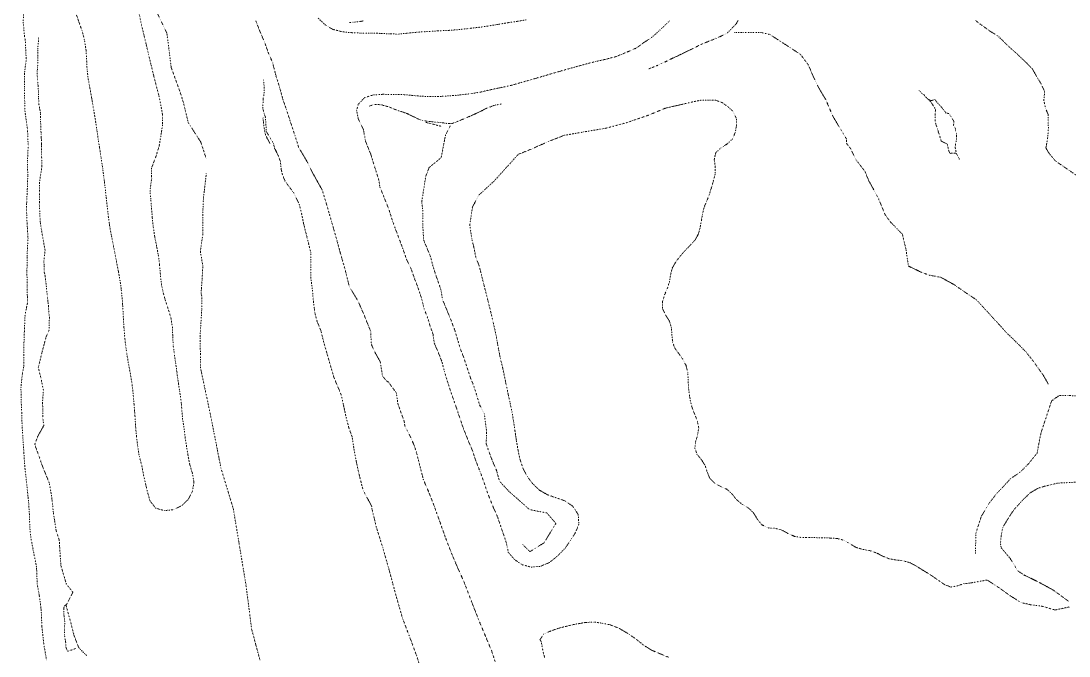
# Model space of a CAD drawing. Extents: x 682410 to 689460, y 7661803 to 7669124.
# Drawn here: x 688095.8 to 688574.5, y 7666919.7 to 7667209.7 of the extents above; entities that cross this region are included whole.
import ezdxf

# ---------------------------------------------------------------- set-up
doc = ezdxf.new("R2010")
doc.units = 0
doc.header["$MEASUREMENT"] = 0
doc.linetypes.add('DOT', pattern=[0.25, 0, -0.25])
doc.layers.add('02 TOE_Line', color=1, linetype='DOT', lineweight=20)

msp = doc.modelspace()

# ---------------------------------------------------------------- linework, layer by layer
at = {"layer": '02 TOE_Line'}
for points in [[(688149.69, 7667213.54, 4299.17), (688150.61, 7667208.72, 4299.22), (688151.79, 7667203.92, 4299.28), (688152.94, 7667199.12, 4299.23), (688154.06, 7667194.31, 4299.25), (688155.24, 7667189.46, 4299.24), (688156.4, 7667184.63, 4299.22), (688157.61, 7667179.93, 4299.22), (688158.79, 7667175.48, 4299.21), (688159.63, 7667171.35, 4299.22), (688160.4, 7667166.97, 4299.18), (688160.43, 7667162.24, 4299.12), (688159.6, 7667156.87, 4299.03), (688158.88, 7667152.43, 4298.97), (688157.33, 7667147.58, 4298.3), (688155.37, 7667142.42, 4298.29), (688155.47, 7667137.98, 4298.26), (688154.72, 7667132.24, 4298.22), (688155.08, 7667128.19, 4298.16), (688155.42, 7667124.03, 4298.11), (688155.76, 7667119.74, 4298.07), (688156.23, 7667115.31, 4298.01), (688156.84, 7667111.23, 4298), (688157.68, 7667107.07, 4297.93), (688158.51, 7667102.72, 4297.86), (688159.07, 7667098.31, 4297.85), (688159.44, 7667093.98, 4297.8), (688159.89, 7667089.78, 4297.75), (688160.69, 7667085.71, 4297.68), (688161.8, 7667081.77, 4297.62), (688163.1, 7667077.95, 4297.57), (688164.25, 7667074.12, 4297.58), (688164.94, 7667069.81, 4297.53), (688165.1, 7667065.6, 4297.45), (688165.29, 7667061.51, 4297.38), (688165.84, 7667057.39, 4297.26), (688166.48, 7667053.2, 4297.18), (688167.03, 7667048.93, 4297.2), (688167.64, 7667044.63, 4297.15), (688168.26, 7667040.41, 4297.01), (688168.89, 7667036.27, 4296.93), (688169.25, 7667032.13, 4296.86), (688169.57, 7667028.09, 4296.84), (688170.25, 7667023.74, 4296.74), (688170.77, 7667019.43, 4296.8), (688171.42, 7667015.27, 4296.75), (688172.08, 7667011.17, 4296.81), (688172.91, 7667006.94, 4296.73), (688174.14, 7667002.94, 4296.51), (688174.8, 7666998.88, 4296.52), (688174.07, 7666994.83, 4296.51), (688172.17, 7666991.2, 4296.4), (688169.11, 7666988.22, 4296.36), (688165.5, 7666986.51, 4296.31), (688161.24, 7666986.07, 4296.33), (688157.32, 7666987.19, 4296.43), (688154.76, 7666990.41, 4296.62), (688153.53, 7666994.61, 4296.8), (688152.62, 7666998.54, 4296.92), (688151.72, 7667002.46, 4296.95), (688150.97, 7667006.57, 4296.95), (688149.8, 7667010.86, 4297.11), (688149.1, 7667015.46, 4297.12), (688148.51, 7667020.08, 4297.15), (688148.13, 7667024.72, 4297.18), (688147.84, 7667029.37, 4297.26), (688147.48, 7667034.01, 4297.34), (688147.08, 7667038.7, 4297.43), (688146.56, 7667043.55, 4297.38), (688145.75, 7667048.55, 4297.38), (688144.81, 7667053.56, 4297.46), (688143.96, 7667058.7, 4297.53), (688143.29, 7667064, 4297.59), (688142.82, 7667069.52, 4297.61), (688142.48, 7667075.28, 4297.6), (688142.15, 7667081.22, 4297.59), (688141.57, 7667087.18, 4297.78), (688141, 7667091.19, 4297.89), (688140.29, 7667095.25, 4297.95), (688139.48, 7667099.37, 4297.99), (688138.67, 7667103.6, 4298.04), (688137.84, 7667107.83, 4298.13), (688137, 7667112.03, 4298.2), (688136.24, 7667116.29, 4298.25), (688135.64, 7667120.61, 4298.23), (688135.16, 7667124.95, 4298.19), (688134.68, 7667129.31, 4298.24), (688134.19, 7667133.69, 4298.28), (688133.66, 7667138.11, 4298.33), (688133.07, 7667142.54, 4298.35), (688132.42, 7667146.97, 4298.42), (688131.73, 7667151.37, 4298.52), (688131.06, 7667155.75, 4298.63), (688130.42, 7667160.02, 4298.75), (688129.8, 7667164.14, 4298.77), (688128.88, 7667169.81, 4298.76), (688128.02, 7667174.74, 4298.72), (688127.29, 7667178.83, 4298.74), (688126.46, 7667183.31, 4298.81), (688125.97, 7667187.54, 4298.8), (688125.76, 7667191.88, 4298.89), (688125.5, 7667196.35, 4299.02), (688124.71, 7667201.25, 4298.98), (688123.67, 7667205.24, 4299.01), (688122.1, 7667209.56, 4299.06), (688120.41, 7667214.61, 4299.16)], [(688096.98, 7667212.61, 4291.57), (688096.74, 7667208.74, 4291.34), (688096.8, 7667208.76, 4291.36), (688097.43, 7667202.53, 4290.73), (688097.75, 7667200.85, 4291), (688098.17, 7667191.97, 4290.3), (688097.42, 7667186.2, 4289.82), (688097.38, 7667178.58, 4289.25), (688097.52, 7667168.96, 4288.59), (688098.77, 7667160.02, 4287.81), (688099.07, 7667152.4, 4287.26), (688098.72, 7667144.96, 4286.53), (688098.89, 7667139.28, 4286.07), (688098.66, 7667132.45, 4285.5), (688098.27, 7667124.28, 4284.81), (688098.57, 7667117.15, 4284.12), (688098.99, 7667110.43, 4283.7), (688098.55, 7667102.33, 4282.95), (688098.52, 7667095.26, 4282.44), (688098.54, 7667088.76, 4281.61), (688098.77, 7667081.15, 4280.98), (688097.63, 7667075.3, 4280.65), (688097.32, 7667067.86, 4279.86), (688097.07, 7667060.68, 4279.03), (688097.09, 7667052.23, 4278.47), (688096.32, 7667048.01, 4277.84), (688095.77, 7667042.21, 4277.51), (688095.84, 7667036.95, 4277.12), (688096.13, 7667030.34, 4276.62), (688096.27, 7667025.04, 4276.2), (688096.71, 7667018.16, 4275.65), (688097.08, 7667012.78, 4275.2), (688097.54, 7667005.82, 4274.65), (688098.14, 7667000.76, 4274.21), (688098.62, 7666996.05, 4273.7), (688099.27, 7666989.66, 4273.26), (688099.66, 7666983.71, 4272.79), (688099.83, 7666978.08, 4272.38), (688100.39, 7666973.02, 4271.96), (688101.39, 7666967.93, 4271.7), (688102.9, 7666960.12, 4271.05), (688103.19, 7666952.57, 4270.54), (688104.16, 7666947.15, 4270.37), (688105.03, 7666940.38, 4270.29), (688105.34, 7666933.14, 4270.08), (688106.18, 7666925.19, 4270.03), (688107.5, 7666917.58, 4270.05)], [(688157.79, 7667213.69, 4301.19), (688160.1, 7667208.93, 4301.2), (688162.4, 7667204.16, 4301.21), (688163.4, 7667196.29, 4301.18), (688164.39, 7667188.42, 4301.15), (688166.37, 7667182.97, 4301.15), (688168.35, 7667177.53, 4301.15), (688169.94, 7667172.52, 4301.22), (688172.16, 7667163.29, 4301.1), (688177.92, 7667154.33, 4300.96), (688180.33, 7667147.01, 4300.87)], [(688312.34, 7666917.16, 4351.38), (688310.79, 7666921.93, 4351.04), (688308.01, 7666928.58, 4350.53), (688304.61, 7666936.72, 4349.83), (688301.74, 7666944.12, 4349.37), (688298.07, 7666953.62, 4348.6), (688294.88, 7666960.85, 4347.99), (688292.71, 7666965.89, 4347.63), (688289.6, 7666973.93, 4346.87), (688287.32, 7666980.32, 4346.32), (688284.42, 7666988.41, 4345.71), (688281.98, 7666994.64, 4345.3), (688279.53, 7667000.35, 4344.88), (688276.38, 7667012.83, 4344.03), (688275, 7667016.73, 4343.66), (688273.13, 7667020.93, 4343.3), (688271.18, 7667024.42, 4342.96), (688270.76, 7667026.94, 4343.3), (688267.98, 7667034.69, 4342.57), (688267.19, 7667039.86, 4342.18), (688263.61, 7667044.76, 4341.74), (688262.63, 7667045.32, 4341.62), (688260.91, 7667047.54, 4341.41), (688259.88, 7667054.03, 4340.89), (688257.54, 7667058.17, 4340.8), (688255.69, 7667062.32, 4340.32), (688255.61, 7667067.62, 4339.64), (688252.24, 7667076.07, 4338.66), (688249.47, 7667082.25, 4338.12), (688245.73, 7667088.34, 4337.7), (688243.96, 7667095.61, 4337.12), (688241.63, 7667103.79, 4336.47), (688240.14, 7667109.31, 4335.98), (688237.66, 7667118, 4335.34), (688235.33, 7667126, 4334.55), (688233.38, 7667132.44, 4334), (688228.81, 7667140.65, 4333.32), (688226.06, 7667146.16, 4332.87), (688222.64, 7667151.86, 4332.31), (688220.94, 7667157.27, 4332.01), (688218.58, 7667164.42, 4331.23), (688217.03, 7667169.18, 4330.72), (688215.42, 7667173.88, 4330.37), (688213.86, 7667179.51, 4329.91), (688212.15, 7667184.95, 4329.51), (688210.7, 7667190.64, 4328.57), (688208.69, 7667195.33, 4328.25), (688206.99, 7667200.08, 4327.76), (688204.86, 7667205.04, 4327.3), (688202.98, 7667209.93, 4326.69)], [(688326.48, 7667210.17, 4336.69), (688322.04, 7667209.43, 4336.26), (688317.94, 7667208.82, 4335.84), (688313.3, 7667208.06, 4335.41), (688309.18, 7667207.35, 4335.01), (688304.85, 7667206.74, 4334.62), (688300.41, 7667206.24, 4334.17), (688295.86, 7667205.73, 4333.72), (688291.18, 7667205.37, 4333.27), (688286.5, 7667205.16, 4332.8), (688281.8, 7667204.87, 4332.32), (688277.15, 7667204.58, 4331.86), (688272.53, 7667204.1, 4331.4), (688268.33, 7667203.68, 4331.01), (688264.07, 7667203.78, 4330.62), (688259.84, 7667204.01, 4330.27), (688255.51, 7667204.13, 4329.77), (688251.2, 7667204.14, 4329.29), (688247.06, 7667204.3, 4328.84), (688242.53, 7667204.72, 4328.4), (688238.21, 7667205.84, 4327.98), (688234.7, 7667207.93, 4327.66), (688231.55, 7667210.93, 4327.17)], [(688245.81, 7667208.93, 4331.17), (688245.97, 7667208.94, 4331.17), (688247.4, 7667209.06, 4331.14), (688248.15, 7667209.16, 4331.12), (688250.03, 7667209.35, 4331.14), (688251.07, 7667209.5, 4331.12), (688251.35, 7667209.55, 4331.1), (688251.64, 7667209.61, 4331.09), (688252.09, 7667209.67, 4331.09)], [(688574.54, 7666942.07, 4350.65), (688568.19, 7666940.66, 4349.92), (688562.18, 7666942.4, 4349.95), (688556.89, 7666943.1, 4349.84), (688552.64, 7666944.04, 4349.73), (688547.31, 7666947.38, 4349.52), (688542.68, 7666950.73, 4349.34), (688537.1, 7666954.38, 4349.49), (688529.72, 7666953.05, 4349.57), (688526.52, 7666952.71, 4349.66), (688523.68, 7666951.76, 4349.6), (688520.51, 7666951.14, 4349.63), (688517.55, 7666952.33, 4349.61), (688515.03, 7666954.07, 4349.62), (688512.52, 7666955.83, 4349.58), (688509.96, 7666957.52, 4349.49), (688507.35, 7666959.07, 4349.34), (688504.67, 7666960.77, 4349.35), (688501.79, 7666962.31, 4349.38), (688498.64, 7666963.14, 4349.51), (688495.58, 7666963.51, 4349.62), (688492.31, 7666964.07, 4349.75), (688489.44, 7666965.26, 4349.78), (688486.73, 7666966.64, 4349.75), (688483.68, 7666967.76, 4349.77), (688480.38, 7666968.33, 4349.87), (688477.23, 7666969.24, 4349.9), (688474.53, 7666970.87, 4349.89), (688471.84, 7666972.44, 4349.89), (688468.59, 7666973.35, 4349.89), (688465.55, 7666973.55, 4349.91), (688462.04, 7666973.62, 4350.01), (688458.7, 7666973.73, 4350.1), (688455.44, 7666973.79, 4350.11), (688452.32, 7666973.75, 4350.17), (688449.08, 7666974.32, 4350.22), (688445.98, 7666975.69, 4350.25), (688443.03, 7666977.31, 4350.29), (688439.96, 7666977.98, 4350.33), (688436.94, 7666978.16, 4350.38), (688434.04, 7666979.71, 4350.4), (688432.08, 7666982.2, 4350.47), (688430.33, 7666985.07, 4350.52), (688427.96, 7666987.36, 4350.48), (688425.21, 7666988.93, 4350.52), (688422.69, 7666991, 4350.66), (688420.67, 7666993.53, 4350.75), (688418.29, 7666995.76, 4350.77), (688415.36, 7666997.1, 4350.79), (688412.67, 7666998.53, 4350.8), (688410.46, 7667000.76, 4350.81), (688409.21, 7667003.58, 4350.82), (688408.3, 7667006.6, 4350.81), (688406.59, 7667009.31, 4350.8), (688404.55, 7667011.78, 4350.82), (688403.58, 7667014.64, 4350.9), (688403.92, 7667017.67, 4350.91), (688404.85, 7667020.6, 4350.85), (688405.33, 7667023.83, 4350.83), (688404.76, 7667026.82, 4350.78), (688403.56, 7667029.96, 4350.71), (688402.32, 7667033.15, 4350.62), (688401.54, 7667036.06, 4350.57), (688400.98, 7667039.52, 4350.52), (688400.65, 7667042.5, 4350.45), (688400.49, 7667045.99, 4350.36), (688400.34, 7667049.18, 4350.25), (688399.54, 7667052.39, 4350.14), (688398.04, 7667055.26, 4350.08), (688396.27, 7667057.71, 4349.97), (688394.35, 7667060.33, 4349.86), (688393.38, 7667063.23, 4349.72), (688393.08, 7667066.56, 4349.69), (688392.83, 7667069.61, 4349.68), (688391.93, 7667072.64, 4349.67), (688390.17, 7667075.43, 4349.68), (688388.78, 7667078.33, 4349.67), (688388.83, 7667081.59, 4349.64), (688389.8, 7667084.77, 4349.55), (688391.05, 7667087.69, 4349.45), (688392.02, 7667090.78, 4349.38), (688392.5, 7667093.89, 4349.34), (688393.25, 7667096.81, 4349.33), (688394.98, 7667099.82, 4349.37), (688396.9, 7667102.32, 4349.38), (688398.92, 7667104.64, 4349.41), (688401.32, 7667107.1, 4349.45), (688403.64, 7667109.59, 4349.48), (688405.2, 7667112.39, 4349.48), (688405.99, 7667115.3, 4349.45), (688406.56, 7667118.53, 4349.45), (688407.06, 7667121.52, 4349.43), (688407.76, 7667124.44, 4349.41), (688409.03, 7667127.51, 4349.4), (688410.17, 7667130.35, 4349.38), (688411.08, 7667133.3, 4349.38), (688411.99, 7667136.53, 4349.4), (688412.87, 7667139.81, 4349.4), (688412.91, 7667143.07, 4349.41), (688412.41, 7667146.25, 4349.41), (688413.09, 7667149.47, 4349.36), (688415.4, 7667151.65, 4349.31), (688418.25, 7667153.43, 4349.22), (688420.75, 7667155.75, 4349.17), (688422.06, 7667158.82, 4349.08), (688422.57, 7667161.92, 4349.07), (688422.51, 7667165.32, 4349.11), (688420.97, 7667168.43, 4349.16), (688418.66, 7667170.5, 4349.16), (688416.17, 7667172.33, 4349.19), (688413.16, 7667173.48, 4349.2), (688409.78, 7667173.43, 4349.15), (688406.42, 7667173.52, 4349.9), (688401.31, 7667172.39, 4349.85), (688390.32, 7667169.91, 4349.85), (688382.09, 7667166.53, 4349.88), (688372.64, 7667163.29, 4350.08), (688362.88, 7667160.68, 4350.12), (688352.79, 7667158.99, 4350.08), (688343.92, 7667157.44, 4349.78), (688336.65, 7667154.63, 4349.79), (688329.32, 7667151.33, 4349.84), (688322.89, 7667148.73, 4350.12), (688318.15, 7667143.46, 4350.04), (688311.75, 7667136.42, 4350.22), (688304.78, 7667130.04, 4350.64), (688301.99, 7667124.63, 4350.76), (688300.78, 7667116.55, 4350.73), (688301.7, 7667110.05, 4350.97), (688302.57, 7667106.54, 4351.07), (688303.69, 7667101.1, 4350.7), (688304.97, 7667098.14, 4350.91), (688306.07, 7667093.85, 4350.93), (688307.16, 7667089.36, 4350.92), (688308.2, 7667085.31, 4350.93), (688309.25, 7667081.21, 4350.9), (688310.29, 7667077.01, 4350.79), (688311.31, 7667072.65, 4350.71), (688312.35, 7667068.21, 4350.78), (688313.19, 7667063.84, 4350.9), (688313.93, 7667059.65, 4350.93), (688314.75, 7667055.47, 4350.98), (688315.79, 7667051.27, 4351.02), (688316.67, 7667047.18, 4351.11), (688317.48, 7667043.11, 4351.07), (688318.34, 7667039.11, 4351.07), (688319.21, 7667035.12, 4351.08), (688320.04, 7667031.13, 4351.05), (688320.71, 7667027.1, 4351.08), (688321.41, 7667022.48, 4351.07), (688322.09, 7667017.92, 4351.11), (688322.85, 7667013.49, 4351.09), (688323.77, 7667009.27, 4351.08), (688325.12, 7667005.25, 4351.12), (688327.03, 7667001.66, 4351.14), (688329.42, 7666998.41, 4351.08), (688332.67, 7666995.37, 4351.09), (688336.45, 7666993.22, 4350.99), (688340.33, 7666991.87, 4350.92), (688344.19, 7666990.54, 4350.7), (688347.81, 7666988.08, 4350.48), (688350.32, 7666984.28, 4350.42), (688350.59, 7666979.84, 4350.33), (688349.03, 7666976.03, 4350.22), (688346.73, 7666972.44, 4350.11), (688344.34, 7666968.9, 4349.98), (688340.53, 7666965.05, 4349.98), (688337.17, 7666962.4, 4349.76), (688333.1, 7666960.64, 4349.46), (688328.87, 7666960.27, 4349.12), (688324.85, 7666961.3, 4348.71), (688321.41, 7666963.52, 4348.28), (688318.36, 7666966.98, 4347.88), (688317.89, 7666969.47, 4348.28), (688317.2, 7666972.22, 4347.95), (688315.56, 7666977.01, 4347.61), (688313.38, 7666983.44, 4347.1), (688311.66, 7666987.19, 4346.7), (688308.98, 7666993.85, 4346.07), (688307.15, 7666999.31, 4345.6), (688305.39, 7667004.04, 4345.23), (688303.44, 7667009.07, 4344.82), (688301.91, 7667013.7, 4344.5), (688300.07, 7667018.01, 4344.03), (688297.67, 7667023.99, 4343.82), (688296.4, 7667027.92, 4343.37), (688294.56, 7667033.31, 4342.93), (688292.45, 7667039.24, 4342.49), (688290.45, 7667045.42, 4342.03), (688289.17, 7667049.69, 4341.62), (688288.06, 7667053.97, 4341.35), (688286.3, 7667058.53, 4340.96), (688284.54, 7667062.59, 4340.86), (688284.01, 7667066.5, 4340.43), (688282.53, 7667070.75, 4340.31), (688281.53, 7667074.14, 4339.74), (688279.9, 7667078.27, 4339.28), (688278.87, 7667082.55, 4338.92), (688276.88, 7667088.56, 4338.67), (688275.55, 7667091.98, 4338.08), (688274.01, 7667096.37, 4337.67), (688271.83, 7667100.98, 4337.25), (688270.06, 7667106.02, 4336.86), (688268.77, 7667109.47, 4336.58), (688266.61, 7667115.23, 4336.03), (688265.1, 7667119.51, 4335.66), (688263.76, 7667123.83, 4335.38), (688261.58, 7667129.24, 4335), (688259.66, 7667134.03, 4334.32), (688259.25, 7667136.96, 4334.11), (688257.07, 7667143.76, 4333.92), (688255.65, 7667148.5, 4333.39), (688253.16, 7667154.74, 4332.67), (688252.21, 7667159.95, 4332.46), (688249.85, 7667164.99, 4331.89), (688249.08, 7667168.85, 4331.38), (688249.77, 7667171.47, 4330.97), (688252.57, 7667174.59, 4330.88), (688256.45, 7667175.85, 4330.98), (688260.88, 7667176.17, 4331.22), (688265.09, 7667176.15, 4331.52), (688270.12, 7667176.05, 4331.85), (688274.13, 7667175.71, 4332.22), (688278.5, 7667175.29, 4332.5), (688283.05, 7667175.15, 4332.86), (688287.45, 7667175.23, 4333.19), (688291.66, 7667175.47, 4333.54), (688295.71, 7667175.81, 4333.91), (688300.88, 7667176.42, 4334.34), (688305.65, 7667177.19, 4334.67), (688310.22, 7667178.25, 4335.01), (688314.77, 7667179.21, 4335.38), (688319.84, 7667180.28, 4335.82), (688324.12, 7667181.53, 4336.19), (688328.87, 7667182.88, 4336.64), (688333.81, 7667184.3, 4337.14), (688338.82, 7667185.79, 4337.56), (688343.88, 7667187.24, 4337.95), (688348.88, 7667188.65, 4338.3), (688353.62, 7667189.97, 4338.63), (688358.1, 7667191.11, 4338.99), (688362.32, 7667192.03, 4339.34), (688367.42, 7667193.37, 4339.87), (688371.69, 7667195.08, 4340.34), (688376.73, 7667197.25, 4340.8), (688380.47, 7667199.94, 4341.19), (688383.78, 7667202.07, 4341.48), (688387.1, 7667205.04, 4341.82), (688392.11, 7667209.79, 4342.32)], [(688423.28, 7667209.83, 4330.69), (688422.88, 7667209.06, 4330.7), (688422.5, 7667208.4, 4330.73), (688421.83, 7667207.66, 4330.76), (688420.81, 7667206.63, 4330.85), (688418.39, 7667204.17, 4331.05), (688415.75, 7667202.84, 4331.91), (688414.9, 7667202.43, 4332.17), (688414.73, 7667202.35, 4332.22), (688414.5, 7667202.23, 4332.29), (688414.29, 7667202.15, 4332.37), (688413.04, 7667201.64, 4332.8), (688410.04, 7667200.42, 4333.83), (688409.97, 7667200.39, 4333.86), (688409.51, 7667200.2, 4334.01), (688407.04, 7667199.19, 4334.87), (688405.33, 7667198.48, 4335.47), (688404.07, 7667197.73, 4335.79), (688401.66, 7667196.57, 4336.21), (688400.51, 7667196.02, 4336.41), (688399.28, 7667195.43, 4336.62), (688397.29, 7667194.47, 4336.97), (688396.09, 7667193.9, 4337.18), (688395.9, 7667193.81, 4337.21), (688392.71, 7667192.34, 4337.72), (688392.22, 7667192.11, 4337.8), (688390.9, 7667191.39, 4337.94), (688388.07, 7667190.13, 4338.07), (688387.94, 7667190.06, 4338.07), (688386.62, 7667189.43, 4338.1), (688386.31, 7667189.27, 4338.11), (688384.49, 7667188.61, 4338.33), (688383.29, 7667188.11, 4338.44), (688382.55, 7667187.81, 4338.5)], [(688531.87, 7667209.84, 4299.83), (688532.11, 7667209.56, 4299.75), (688537.77, 7667205.42, 4299.24), (688542.19, 7667202.63, 4299.08), (688546.92, 7667198.02, 4298.65), (688551.11, 7667194.26, 4299.12), (688554.99, 7667190.58, 4298.77), (688557.72, 7667187.74, 4298.47), (688559.74, 7667184.21, 4297.73), (688561.77, 7667180.85, 4297.77), (688563.34, 7667177.46, 4297.85), (688562.97, 7667173.29, 4298.44), (688563.83, 7667169.59, 4298.27), (688564.88, 7667167.13, 4298.02), (688565.05, 7667160.31, 4297.91), (688564.68, 7667155.95, 4298.18), (688563.9, 7667151.67, 4298.73), (688565.27, 7667149.34, 4298.72), (688568.14, 7667145.84, 4298.49), (688577.67, 7667139.28, 4298.51)], [(688103.94, 7667202.16, 4292.28), (688103.8, 7667201.97, 4292.14), (688103.73, 7667201.76, 4292.04), (688103.81, 7667201.01, 4291.93), (688103.82, 7667200.93, 4291.92), (688103.54, 7667197.96, 4291.62), (688103.49, 7667196.33, 4291.38), (688103.5, 7667195.39, 4291.26), (688103.5, 7667195.27, 4291.25), (688103.48, 7667192.96, 4290.99), (688103.49, 7667190.83, 4290.77), (688103.51, 7667190.47, 4290.73), (688103.45, 7667189.82, 4290.7), (688103.3, 7667188.16, 4290.62), (688103.24, 7667187.02, 4290.6), (688103.15, 7667185.46, 4290.56), (688103.33, 7667183.47, 4290.31), (688103.36, 7667183.02, 4290.25), (688103.4, 7667182.4, 4290.16), (688103.52, 7667180.83, 4289.95), (688103.53, 7667180.72, 4289.94), (688103.76, 7667177.09, 4289.46), (688103.84, 7667174.34, 4289.03), (688103.85, 7667174.06, 4288.99), (688103.97, 7667171.65, 4288.65), (688104, 7667171.48, 4288.62), (688104.69, 7667167.6, 4287.99), (688104.7, 7667167.26, 4287.97), (688104.73, 7667164.59, 4287.76), (688104.74, 7667163.55, 4287.68), (688104.92, 7667159.25, 4287.25), (688104.94, 7667158.84, 4287.21), (688104.95, 7667158.53, 4287.18), (688104.97, 7667158.2, 4287.14), (688104.98, 7667157.75, 4287.1), (688105.05, 7667156.44, 4286.94), (688105.12, 7667154.23, 4286.7), (688105.17, 7667152.98, 4286.58), (688105.17, 7667152.92, 4286.57), (688105.17, 7667152.69, 4286.54), (688105.16, 7667152.5, 4286.52), (688105.09, 7667148.81, 4285.99), (688105.15, 7667147.43, 4285.87), (688105.23, 7667147.13, 4285.8), (688105.37, 7667143.35, 4285.59), (688104.28, 7667136.42, 4285.98), (688104.22, 7667131.25, 4285.56), (688104.16, 7667126.09, 4284.9), (688104.56, 7667118, 4284.13), (688105.6, 7667111.47, 4283.34), (688106.79, 7667104.95, 4282.07), (688106.42, 7667101.86, 4281.67), (688106.27, 7667100.18, 4281.55), (688106.31, 7667097.68, 4281.44), (688106.34, 7667095.3, 4281.34), (688106.85, 7667093.12, 4281.2), (688107.14, 7667090.45, 4280.85), (688107.49, 7667087.31, 4280.46), (688107.79, 7667084.07, 4280.03), (688108.3, 7667079.75, 4279.39), (688108.51, 7667076.31, 4278.56), (688108.75, 7667074.42, 4278.16), (688108.7, 7667072.65, 4277.91), (688108.61, 7667068.4, 4277.33), (688107.26, 7667065.47, 4277.51), (688105.39, 7667058.45, 4277.58), (688103.69, 7667051.35, 4277.68), (688104.94, 7667046.32, 4276.63), (688106, 7667041.19, 4275.33), (688105.6, 7667035.13, 4274.66), (688105.79, 7667032.12, 4274.35), (688105.74, 7667028.35, 4274.39), (688106.2, 7667024.94, 4274.12), (688103.37, 7667019.85, 4276.09), (688102.08, 7667016.18, 4277.03), (688103.95, 7667011.11, 4275.81), (688105.83, 7667005.69, 4274.6), (688107.7, 7667001.17, 4273.57), (688108.71, 7666998.64, 4272.98), (688109.57, 7666993.81, 4272.5), (688110.16, 7666989.3, 4272.52), (688110.5, 7666985.59, 4271.89), (688111.16, 7666981.42, 4271.39), (688111.86, 7666976.81, 4271.01), (688113.24, 7666972.72, 4270.3), (688114.01, 7666961.01, 4269.48), (688116.51, 7666952.48, 4270.46), (688119.49, 7666948.79, 4272.25), (688116.38, 7666942.73, 4269.62), (688118.83, 7666933.82, 4269.85), (688119.96, 7666929.19, 4269.91), (688122.12, 7666923.5, 4269.79), (688126.07, 7666919.56, 4272.12)], [(688565.02, 7667043.86, 4330.44), (688562.77, 7667047.8, 4330.45), (688558.62, 7667053.67, 4330.36), (688554.75, 7667058.61, 4330.52), (688549.05, 7667064.31, 4330.43), (688545.9, 7667067.27, 4330.28), (688542.48, 7667071.13, 4330.4), (688539.52, 7667074.32, 4330.4), (688534.97, 7667079.31, 4330.38), (688532.11, 7667082.37, 4330.4), (688527.15, 7667085.68, 4330.68), (688521.87, 7667089.34, 4330.86), (688515.88, 7667092.61, 4331.05), (688510.51, 7667093.61, 4331.19), (688506.15, 7667095.29, 4331.24), (688501.11, 7667097.77, 4331.5), (688500, 7667105.45, 4331.48), (688498.35, 7667112.28, 4331.5), (688493.11, 7667117.67, 4331.56), (688490.47, 7667121.16, 4331.57), (688487.46, 7667128.54, 4331.59), (688485.29, 7667132.55, 4331.6), (688482.97, 7667136.76, 4331.61), (688481.31, 7667140.91, 4331.6), (688477.11, 7667146.33, 4331.62), (688474.81, 7667151.19, 4331.5), (688472.83, 7667153.75, 4331.48), (688472.85, 7667155.69, 4331.46), (688466.57, 7667166.24, 4331.34), (688463.38, 7667173.73, 4331.24), (688460.23, 7667179.01, 4331.09), (688457.56, 7667184.44, 4331.15), (688455.45, 7667189.54, 4330.94), (688451.83, 7667194.37, 4330.81), (688446.26, 7667198.04, 4330.85), (688437.84, 7667203.48, 4330.96), (688433.64, 7667204.46, 4331.07), (688425.9, 7667204.39, 4331.04), (688421.5, 7667204.46, 4330.94)], [(688206.6, 7667182.75, 4329.31), (688206.86, 7667179.26, 4329.29), (688206.75, 7667175.58, 4329.06), (688206.35, 7667174.13, 4328.77), (688206.32, 7667172.05, 4328.61), (688206.21, 7667169.77, 4328.31), (688206.86, 7667167.51, 4328.31), (688207.46, 7667165.51, 4328.39), (688207.86, 7667159.19, 4328.59), (688209.62, 7667156.18, 4328.61), (688211.08, 7667153.8, 4328.65), (688211.6, 7667151.56, 4328.82), (688213.29, 7667148.18, 4329.24), (688214.24, 7667145.6, 4329.49), (688214.71, 7667141.53, 4329.8), (688215.2, 7667139.5, 4330.01), (688216.33, 7667136.65, 4330.39), (688220.37, 7667131.11, 4331.61), (688222.86, 7667125.97, 4331.67), (688223.97, 7667121.57, 4331.62), (688224.86, 7667117.14, 4331.63), (688226.51, 7667110.58, 4331.72), (688228.11, 7667104.04, 4331.76), (688228.13, 7667098.09, 4331.79), (688228.15, 7667092.14, 4331.82), (688228.73, 7667088.14, 4331.91), (688229.4, 7667081.39, 4331.97), (688229.98, 7667076.41, 4331.99), (688231.09, 7667072.3, 4331.97), (688232.82, 7667068.04, 4331.99), (688233.9, 7667063.59, 4332.01), (688235.67, 7667057.37, 4332.04), (688237.17, 7667052.17, 4332.05), (688238.68, 7667046.98, 4332.06), (688240.37, 7667042.93, 4332.06), (688242.06, 7667038.89, 4332.06), (688243, 7667034.57, 4332.05), (688244.29, 7667028.72, 4332.05), (688245.45, 7667024.15, 4332.05), (688247.05, 7667019.66, 4332.07), (688247.8, 7667014.63, 4332.08), (688248.87, 7667008.81, 4332.13), (688250.11, 7667003.05, 4332.18), (688251.09, 7666999.17, 4332.17), (688252.06, 7666995.29, 4332.16), (688255.06, 7666989.78, 4332.35), (688255.93, 7666988.24, 4332.38), (688256.02, 7666987.12, 4332.41), (688258.07, 7666978.58, 4332.63), (688261.08, 7666968.97, 4332.86), (688263.55, 7666960.31, 4333.02), (688265.67, 7666952.45, 4333.02), (688267.48, 7666945.88, 4333.05), (688269.99, 7666937.04, 4333.14), (688273.07, 7666928.98, 4333.27), (688276.48, 7666919.84, 4333.24), (688279.06, 7666911.54, 4333.15)], [(688506.01, 7667177.91, 4326.23), (688506.89, 7667177.01, 4325.88), (688507.47, 7667176.41, 4325.66), (688508.09, 7667176.19, 4325.31), (688508.5, 7667175.48, 4325.23), (688509.38, 7667174.59, 4324.89), (688509.79, 7667174.27, 4324.79), (688509.9, 7667174.12, 4324.8), (688509.99, 7667173.99, 4324.81), (688511.03, 7667173, 4324.66), (688511.19, 7667172.84, 4324.64), (688511.39, 7667172.65, 4324.61), (688511.95, 7667171.78, 4324.51), (688512.48, 7667170.97, 4324.42), (688513.01, 7667170.13, 4324.32), (688513.09, 7667169.96, 4324.33), (688513.2, 7667169.73, 4324.32), (688513.54, 7667169.1, 4324.29), (688513.37, 7667168.09, 4324.72), (688513.37, 7667167.2, 4324.99), (688513.39, 7667166.94, 4325.06), (688513.32, 7667164.72, 4325.8), (688513.35, 7667163.66, 4326.15), (688513.7, 7667162.42, 4326.37), (688514.38, 7667160.34, 4326.68), (688514.49, 7667160, 4326.73), (688514.61, 7667159.63, 4326.78), (688514.78, 7667159.05, 4326.89), (688514.87, 7667158.73, 4326.94), (688515.8, 7667155.87, 4327.38), (688516.07, 7667154.85, 4327.57), (688518.15, 7667153.74, 4326.65), (688518.55, 7667153.71, 4326.41), (688518.95, 7667153.21, 4326.34), (688519.01, 7667152.89, 4326.41), (688519.29, 7667151.35, 4326.78), (688519.76, 7667149.67, 4327.08), (688519.83, 7667149.59, 4327.06), (688520.01, 7667149.43, 4327.02), (688520.36, 7667149.15, 4326.95), (688520.79, 7667149.24, 4326.65), (688522.85, 7667149.26, 4325.45), (688523.57, 7667148.28, 4325.46), (688524.05, 7667147.21, 4325.65), (688524.36, 7667146.67, 4325.71), (688524.52, 7667146.34, 4325.76)], [(688315.44, 7667171.81, 4336.23), (688312.43, 7667171.26, 4336.05), (688311.38, 7667170.89, 4335.85), (688311, 7667170.76, 4335.78), (688308.26, 7667169.73, 4335.3), (688306.98, 7667169.06, 4334.94), (688306.37, 7667168.73, 4334.77), (688304.24, 7667167.7, 4334.13), (688303.49, 7667167.34, 4333.9), (688302.31, 7667166.8, 4333.57), (688301.13, 7667166.26, 4333.24), (688296.98, 7667164.53, 4332), (688296.67, 7667164.4, 4331.9), (688296.28, 7667164.24, 4331.79), (688295.45, 7667163.9, 4331.55), (688292.55, 7667162.78, 4330.66), (688292.3, 7667162.78, 4330.66), (688291.3, 7667162.79, 4330.63), (688290.98, 7667162.82, 4330.65), (688288.6, 7667163.11, 4330.76), (688287.66, 7667163.24, 4330.82), (688287.18, 7667163.31, 4330.85), (688286.49, 7667163.36, 4330.86), (688283.74, 7667163.61, 4330.88), (688282.9, 7667163.76, 4330.94), (688282.84, 7667163.77, 4330.94), (688281.66, 7667163.86, 4330.94), (688280.69, 7667163.98, 4330.93), (688279.25, 7667164.22, 4330.96), (688277.84, 7667164.7, 4331.17), (688276.66, 7667165.1, 4331.35), (688276.53, 7667165.25, 4331.3), (688276.2, 7667165.37, 4331.34), (688275.93, 7667165.51, 4331.41), (688275.21, 7667165.88, 4331.58), (688272.89, 7667166.99, 4332.09), (688271.76, 7667167.55, 4332.32), (688269.87, 7667168.14, 4332.46), (688269.51, 7667168.28, 4332.51), (688268.31, 7667168.7, 4332.72), (688266.65, 7667169.24, 4332.98), (688264.84, 7667169.99, 4333.37), (688264.14, 7667170.28, 4333.53), (688263.68, 7667170.46, 4333.63), (688261.28, 7667171.11, 4333.92), (688261.13, 7667171.22, 4333.98), (688261.07, 7667171.23, 4333.99), (688260.66, 7667171.34, 4334.03), (688260.22, 7667171.43, 4334.09), (688259.21, 7667171.45, 4334.1), (688257.83, 7667171.52, 4334.13), (688257.17, 7667171.54, 4334.13), (688256.84, 7667171.48, 4334.09), (688254.94, 7667170.8, 4333.96), (688254.67, 7667170.76, 4333.97)], [(688522.86, 7667149.89, 4325.47), (688522.41, 7667152.08, 4325.51), (688523.05, 7667155.56, 4324.36), (688523.07, 7667156.89, 4324.45), (688523.08, 7667158.34, 4324.38), (688522.73, 7667159.31, 4324.4), (688522.61, 7667160.56, 4324.43), (688521.74, 7667161.91, 4324.64), (688521.91, 7667163.76, 4324.43), (688520.54, 7667166.05, 4324.6), (688519.59, 7667167.36, 4324.3), (688518.31, 7667167.61, 4324.48), (688517, 7667169.36, 4324.47), (688516.06, 7667170.48, 4324.57), (688514.56, 7667172.15, 4324.57), (688513.81, 7667172.89, 4324.48), (688513.29, 7667173.75, 4324.68), (688511.31, 7667173.26, 4324.66), (688510.09, 7667174.19, 4324.81)], [(688209.5, 7667153.75, 4328.63), (688207.49, 7667157.5, 4328.56), (688206.73, 7667161.44, 4328.58), (688206.3, 7667165.55, 4328.37)], [(688324.99, 7666970.55, 4350.47), (688328.21, 7666967.34, 4350.84), (688334.63, 7666971.31, 4351.29), (688340.12, 7666980.19, 4351.13), (688335.96, 7666985, 4350.15), (688328.05, 7666986.54, 4349.82), (688322.63, 7666991.4, 4349.69), (688319.07, 7666994.46, 4348.57), (688314.34, 7666999.45, 4347.67), (688313.05, 7667004.27, 4347.95), (688310.79, 7667009.55, 4347.25), (688308.25, 7667016.56, 4346.09), (688308.48, 7667021.94, 4346.54), (688307.42, 7667030.2, 4346.66), (688305.26, 7667034.3, 4345.66), (688303.98, 7667038.61, 4345.51), (688302.65, 7667042.83, 4345.33), (688301.15, 7667046.54, 4344.85), (688298.01, 7667055.96, 4344.12), (688296.33, 7667060.33, 4343.49), (688293.98, 7667068.32, 4342.72), (688291.48, 7667074.84, 4342.46), (688288.26, 7667082.55, 4341.29), (688287.6, 7667086.95, 4341.3), (688285.34, 7667093.33, 4340.72), (688283.91, 7667097.88, 4340.63), (688282.88, 7667102, 4340.61), (688279.68, 7667109.63, 4339.65), (688279.25, 7667117.23, 4339.21), (688279.38, 7667122.84, 4338.43), (688278.82, 7667127.06, 4337.55), (688279.92, 7667133.97, 4336.91), (688280.64, 7667138.61, 4336.3), (688282.14, 7667142.64, 4336.35), (688287.7, 7667147.3, 4336.51), (688288.84, 7667153.08, 4334.02), (688289.69, 7667157.6, 4332.03), (688291.89, 7667161.79, 4330.83)], [(688287.89, 7667161.51, 4331.2), (688283.16, 7667162.73, 4331.07), (688280.59, 7667163.37, 4331)], [(688180.42, 7667139.96, 4302.21), (688179.13, 7667128.94, 4302.15), (688178.91, 7667123.91, 4302.13), (688178.85, 7667112.31, 4302.07), (688177.7, 7667104.56, 4302.03), (688178.85, 7667097.6, 4301.99), (688178.5, 7667091.61, 4301.96), (688178.01, 7667085.09, 4301.93), (688178.37, 7667084.11, 4301.93), (688178.35, 7667078.26, 4301.9), (688177.97, 7667071.79, 4301.86), (688177.58, 7667065.32, 4301.83), (688177.73, 7667057.32, 4301.79), (688177.85, 7667050.85, 4301.76), (688179.3, 7667044.03, 4301.72), (688180.76, 7667037.22, 4301.69), (688182.21, 7667030.41, 4301.65), (688183.84, 7667022.12, 4301.61), (688185.47, 7667013.84, 4301.57), (688187.1, 7667005.55, 4301.52), (688189.91, 7666996.3, 4301.47), (688192.73, 7666987.04, 4301.43), (688194.19, 7666978.3, 4301.38), (688195.65, 7666969.55, 4301.34), (688197.1, 7666960.81, 4301.29), (688198.56, 7666952.07, 4301.25), (688199.42, 7666945.36, 4301.21), (688200.27, 7666938.66, 4301.18), (688201.13, 7666931.96, 4301.14), (688203.09, 7666924.61, 4301.1), (688205.05, 7666917.26, 4301.07)], [(688581.26, 7667038.35, 4330.71), (688574.05, 7667038.63, 4330.79), (688570.01, 7667038.66, 4330.83), (688566.57, 7667036.22, 4332.21), (688565.32, 7667032.58, 4334.63), (688563.82, 7667028.08, 4337.62), (688561.68, 7667021.64, 4341.89), (688560.7, 7667016.73, 4344.79), (688559.89, 7667012.29, 4347.46), (688555.84, 7667007.31, 4351.44), (688552.15, 7667003.62, 4351.72), (688547.81, 7667000.69, 4351.99), (688544.27, 7666996.85, 4351.83), (688541.2, 7666993.59, 4351.79), (688538.14, 7666989.64, 4351.75), (688534.4, 7666983.4, 4352.19), (688531.9, 7666975.7, 4352.79), (688531.76, 7666966.27, 4351.66)], [(688578.15, 7666999.06, 4353.67), (688569.18, 7666998.62, 4354.38), (688563.29, 7666997.18, 4354.89), (688560.19, 7666996.21, 4354.95), (688556.54, 7666994.03, 4355.02), (688553.24, 7666990.81, 4355.1), (688549.88, 7666987.14, 4355.19), (688548.29, 7666985.03, 4355.23), (688546.84, 7666982.7, 4355.28), (688544.22, 7666978.47, 4355.36), (688543.44, 7666974.39, 4355.25), (688543.17, 7666970.86, 4355.03), (688543.53, 7666969.02, 4354.92), (688545.44, 7666966.75, 4354.74), (688547.43, 7666964.44, 4354.56), (688549.07, 7666961.95, 4354.38), (688550.88, 7666958.7, 4353.95), (688553.88, 7666956.7, 4353.57), (688561, 7666953.21, 4352.74), (688567.28, 7666949.77, 4351.99), (688574.53, 7666944.46, 4350.81)], [(688116.41, 7666943.05, 4269.61), (688115.49, 7666942.49, 4269.71), (688115.33, 7666941.19, 4269.67), (688115.42, 7666938.19, 4269.75), (688115.77, 7666935.36, 4269.73), (688115.7, 7666932.46, 4269.75), (688115.58, 7666929.58, 4269.74), (688116.28, 7666925.28, 4269.77), (688116.21, 7666923.83, 4269.74), (688117.06, 7666921.85, 4269.72), (688119.59, 7666922.65, 4269.69), (688120.84, 7666923.23, 4269.7)], [(688391.51, 7666919.09, 4351.04), (688387.71, 7666920.68, 4350.87), (688383.7, 7666922.4, 4350.66), (688380.08, 7666924.68, 4350.58), (688376.37, 7666927.63, 4350.6), (688372.76, 7666930.08, 4350.54), (688368.9, 7666932.36, 4350.59), (688364.96, 7666933.91, 4350.65), (688361.46, 7666934.6, 4350.69), (688357.55, 7666935.18, 4350.84), (688353.46, 7666934.96, 4350.88), (688348.46, 7666934.11, 4350.79), (688345.1, 7666933.29, 4350.78), (688341.62, 7666932.43, 4350.78), (688337.78, 7666931.12, 4350.7), (688334.56, 7666929.66, 4350.78), (688332.84, 7666927.16, 4350.95), (688333.46, 7666926.04, 4351.16), (688334.07, 7666922.43, 4351.53), (688334.98, 7666918.93, 4351.79)]]:
    msp.add_polyline3d(points, dxfattribs=at)

doc.saveas('drawing.dxf')
